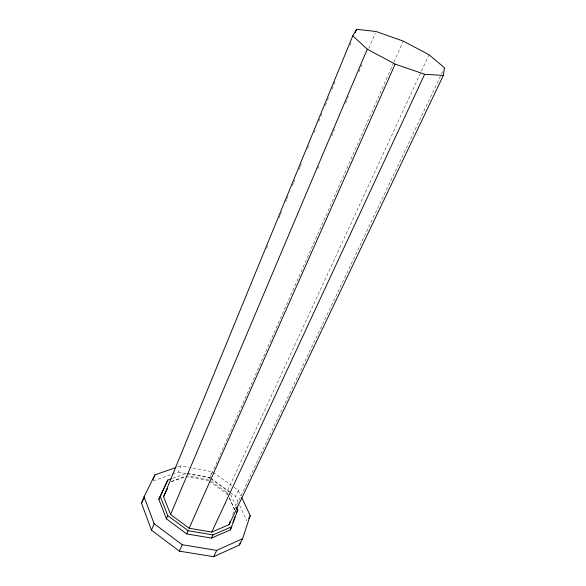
<?xml version="1.0" encoding="UTF-8"?>
<svg xmlns="http://www.w3.org/2000/svg" width="586" height="586" viewBox="0 0 586 586"><rect width="100%" height="100%" fill="white"/><g stroke="black" fill="none" stroke-linecap="round" stroke-linejoin="round"><path stroke-width="0.44" stroke-dasharray="2.93 2.2" d="M232.708 514.486L234.525 509.395L444.078 68.584M266.498 248.471L267.538 245.937M279.024 218.007L280.071 215.472M280.416 214.623L281.463 212.088M285.638 201.928L286.679 199.394M287.03 198.544L288.07 196.01M292.246 185.85L293.293 183.315M293.637 182.466L294.685 179.931M298.86 169.772L299.9 167.237M300.252 166.387L301.292 163.853M307.555 148.617L308.602 146.082M314.169 132.539L315.209 130.004M318.689 121.536L320.432 117.31M320.776 116.46L322.52 112.234M325.303 105.458L327.039 101.231M327.391 100.382L329.127 96.155M331.91 89.38L333.654 85.153M333.998 84.303L335.046 81.769M350.01 45.378L351.051 42.837M172.504 474.096L178.371 472.023L180.949 465.789L189.007 467.313M317.773 168.9L318.85 166.373M331.698 136.018L334.555 129.279M345.623 103.143L348.48 96.397M358.83 71.953L362.038 64.365M368.821 48.345L375.252 33.175M393.558 62.856L209.085 479.729L187.842 475.759M393.931 62.013L403.19 41.086M227.859 494.818L226.745 492.387L428.989 54.703M238.136 502.143L235.484 496.437L238.363 490.336L232.4 486.08M171.412 481.494L185.447 476.425L208.572 480.747L209.956 477.612L186.78 473.261M171.288 481.736L185.359 476.652M172.724 478.293L185.952 473.554M153.232 480.916L171.669 474.396M177.595 466.961L180.949 465.789M178.371 472.023L186.392 473.525M187.278 473.693L209.561 477.876L212.279 471.737L189.901 467.489M213.018 472.265L231.653 485.552M210.696 478.147L229.236 491.412L227.786 494.525L209.312 481.274M211.041 478.938L229.558 492.196M230.298 492.723L235.484 496.437M211.297 481.311L226.745 492.387M238.363 490.336L241.036 496.034M239.645 505.403L246.831 520.888M230.716 494.635L236.29 506.751M229.265 497.756L234.803 509.871M229.338 498.056L234.525 509.395"/><path stroke-width="0.88" d="M443.331 75.448L444.474 67.764L428.989 54.703L403.19 41.086L375.963 31.483L356.618 29.3L352.787 35.819L163.597 496.708L170.563 514.508L189.146 528.235L211.773 532.081L229.075 524.66L443.331 75.448L424.652 74.268L395.14 64.123L367.268 49.165L352.787 35.819M175.91 467.54L154.909 474.865L144.068 496.716L141.526 503.154L151.452 530.198L179.411 551.148L213.663 556.7L239.491 544.936L240.348 542.35M239.491 544.936L242.553 538.732L250.222 515.577L241.806 497.661M171.075 478.887L167.764 480.073L158.865 499.345L166.395 518.859L186.707 533.919L211.473 538.087L230.379 529.861L231.558 526.506M233.038 522.316L235.103 516.456M230.379 529.861L237.777 509.981L236.663 507.557M229.075 524.66L230.291 521.269M153.027 479.626L154.909 474.865M167.764 480.073L158.865 499.345M355.226 32.684L356.618 29.3M151.452 530.198L154.111 523.73L144.068 496.716M166.395 518.859L167.757 515.614L160.183 496.1M170.563 514.508L367.268 49.165M189.146 528.235L395.14 64.123M186.707 533.919L188.143 530.689L212.967 534.893L231.895 526.704M179.411 551.148L182.261 544.738L216.674 550.393L242.553 538.732M211.773 532.081L424.652 74.268M163.597 496.708L167.413 488.556M211.473 538.087L212.967 534.893M213.663 556.7L216.674 550.393M236.283 513.102L237.777 509.981M248.72 518.639L250.222 515.577M141.526 503.154L143.944 498.276M167.757 515.614L188.143 530.689M154.111 523.73L182.261 544.738"/></g></svg>
